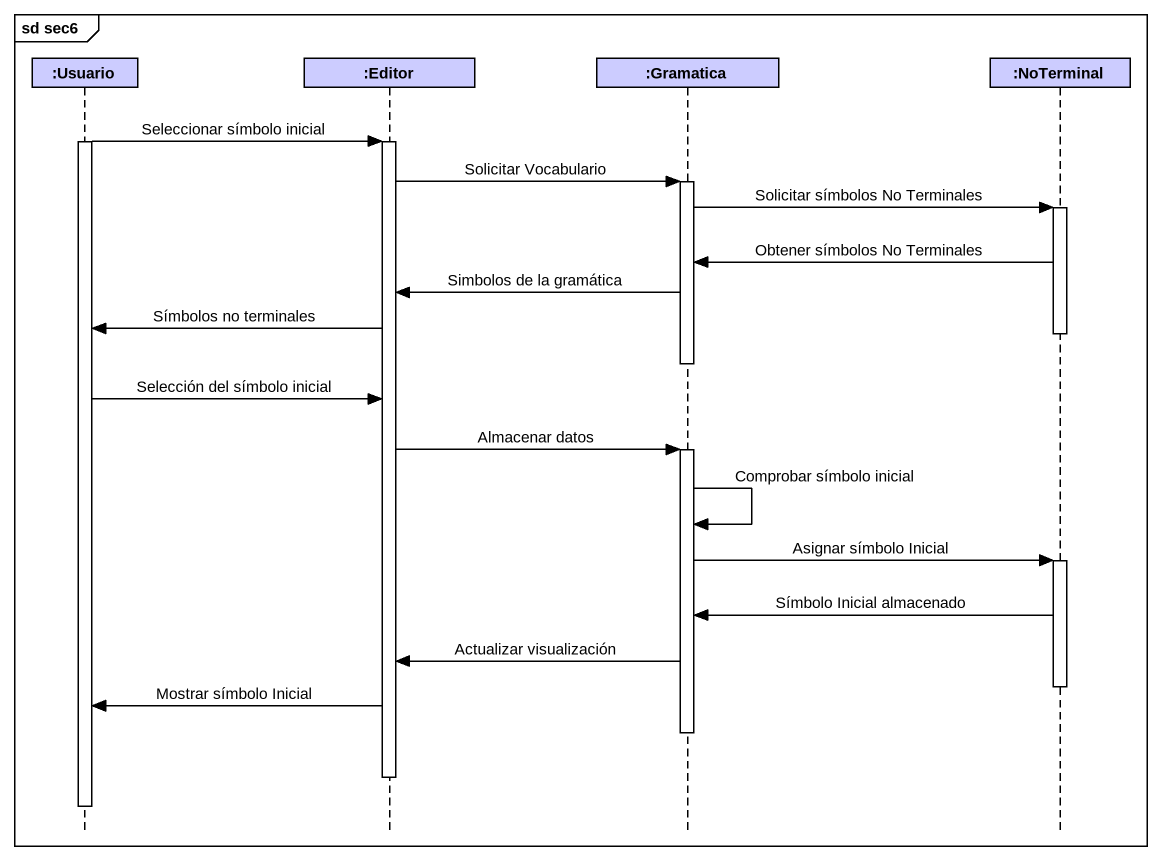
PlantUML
@startuml
mainframe sd sec6
hide footbox
participant ":Usuario" as Usuario #CCCCFF
participant ":Editor" as Editor #CCCCFF
participant ":Gramatica" as Gramatica #CCCCFF
participant ":NoTerminal" as NoTerminal #CCCCFF

activate Usuario
Usuario -> Editor : Seleccionar símbolo inicial
activate Editor
Editor -> Gramatica : Solicitar Vocabulario
activate Gramatica
Gramatica -> NoTerminal : Solicitar símbolos No Terminales
activate NoTerminal
NoTerminal -> Gramatica : Obtener símbolos No Terminales
Gramatica -> Editor : Simbolos de la gramática
Editor -> Usuario : Símbolos no terminales
deactivate NoTerminal
deactivate Gramatica
Usuario -> Editor : Selección del símbolo inicial
Editor -> Gramatica : Almacenar datos
activate Gramatica
Gramatica -> Gramatica : Comprobar símbolo inicial
Gramatica -> NoTerminal : Asignar símbolo Inicial
activate NoTerminal
NoTerminal -> Gramatica : Símbolo Inicial almacenado
Gramatica -> Editor : Actualizar visualización
deactivate NoTerminal
Editor -> Usuario : Mostrar símbolo Inicial
deactivate Gramatica
deactivate Editor
deactivate Usuario
@enduml
